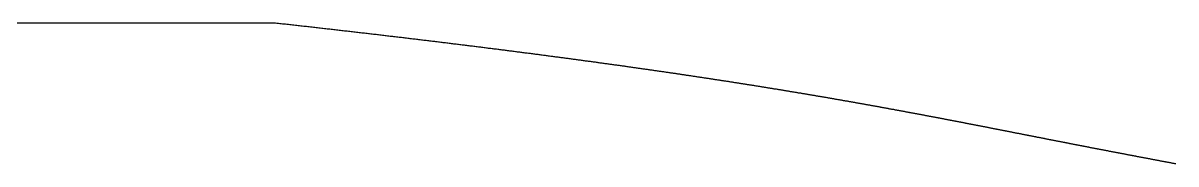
# Model space of a CAD drawing. Header units: millimetres. Extents: x 88 to 97873, y 32 to 55088.
# Drawn here: x 49145.76 to 49163.33, y 5244.63 to 5246.78 of the extents above; entities that cross this region are included whole.
import ezdxf

# ---------------------------------------------------------------- set-up
doc = ezdxf.new("R2010")
doc.units = ezdxf.units.MM
doc.header["$LTSCALE"] = 0.3

msp = doc.modelspace()

# ---------------------------------------------------------------- linework, layer by layer
msp.add_line((49149.585, 5246.783), (48015.43, 5246.783))
msp.add_lwpolyline([(49163.329, 5244.634), (49163.32, 5244.636), (49163.31, 5244.638), (49163.3, 5244.639), (49163.291, 5244.641), (49163.281, 5244.643), (49163.272, 5244.645), (49163.262, 5244.647), (49163.253, 5244.649), (49163.243, 5244.65), (49163.234, 5244.652), (49163.224, 5244.654), (49163.215, 5244.656), (49163.205, 5244.658), (49163.196, 5244.659), (49163.186, 5244.661), (49163.177, 5244.663), (49163.167, 5244.665), (49163.158, 5244.667), (49163.148, 5244.668), (49163.139, 5244.67), (49163.129, 5244.672), (49163.12, 5244.674), (49163.11, 5244.676), (49163.101, 5244.677), (49163.091, 5244.679), (49163.082, 5244.681), (49163.072, 5244.683), (49163.063, 5244.685), (49163.053, 5244.686), (49163.044, 5244.688), (49163.034, 5244.69), (49163.025, 5244.692), (49163.015, 5244.694), (49163.006, 5244.695), (49162.996, 5244.697), (49162.987, 5244.699), (49162.978, 5244.701), (49162.968, 5244.703), (49162.959, 5244.704), (49162.949, 5244.706), (49162.94, 5244.708), (49162.93, 5244.71), (49162.921, 5244.711), (49162.912, 5244.713), (49162.902, 5244.715), (49162.893, 5244.717), (49162.883, 5244.719), (49162.874, 5244.72), (49162.865, 5244.722), (49162.855, 5244.724), (49162.846, 5244.726), (49162.836, 5244.727), (49162.827, 5244.729), (49162.818, 5244.731), (49162.808, 5244.733), (49162.799, 5244.735), (49162.79, 5244.736), (49162.78, 5244.738), (49162.771, 5244.74), (49162.761, 5244.742), (49162.752, 5244.743), (49162.743, 5244.745), (49162.733, 5244.747), (49162.724, 5244.749), (49162.715, 5244.751), (49162.705, 5244.752), (49162.696, 5244.754), (49162.687, 5244.756), (49162.677, 5244.758), (49162.668, 5244.759), (49162.659, 5244.761), (49162.65, 5244.763), (49162.64, 5244.765), (49162.631, 5244.767), (49162.622, 5244.768), (49162.612, 5244.77), (49162.603, 5244.772), (49162.594, 5244.774), (49162.584, 5244.775), (49162.575, 5244.777), (49162.566, 5244.779), (49162.557, 5244.781), (49162.547, 5244.782), (49162.538, 5244.784), (49162.529, 5244.786), (49162.52, 5244.788), (49162.51, 5244.789), (49162.501, 5244.791), (49162.492, 5244.793), (49162.483, 5244.795), (49162.473, 5244.797), (49162.464, 5244.798), (49162.455, 5244.8), (49162.446, 5244.802), (49162.437, 5244.804), (49162.427, 5244.805), (49162.418, 5244.807), (49162.409, 5244.809), (49162.4, 5244.811), (49162.391, 5244.812), (49162.381, 5244.814), (49162.372, 5244.816), (49162.363, 5244.818), (49162.354, 5244.819), (49162.345, 5244.821), (49162.336, 5244.823), (49162.326, 5244.825), (49162.317, 5244.826), (49162.308, 5244.828), (49162.299, 5244.83), (49162.29, 5244.832), (49162.281, 5244.833), (49162.271, 5244.835), (49162.262, 5244.837), (49162.253, 5244.839), (49162.244, 5244.84), (49162.235, 5244.842), (49162.226, 5244.844), (49162.217, 5244.846), (49162.208, 5244.847), (49162.199, 5244.849), (49162.189, 5244.851), (49162.18, 5244.853), (49162.171, 5244.854), (49162.162, 5244.856), (49162.153, 5244.858), (49162.144, 5244.86), (49162.135, 5244.861), (49162.126, 5244.863), (49162.117, 5244.865), (49162.108, 5244.867), (49162.099, 5244.868), (49162.09, 5244.87), (49162.081, 5244.872), (49162.072, 5244.874), (49162.063, 5244.875), (49162.054, 5244.877), (49162.044, 5244.879), (49162.035, 5244.881), (49162.026, 5244.882), (49162.017, 5244.884), (49162.008, 5244.886), (49161.999, 5244.888), (49161.99, 5244.889), (49161.981, 5244.891), (49161.972, 5244.893), (49161.963, 5244.895), (49161.954, 5244.896), (49161.945, 5244.898), (49161.936, 5244.9), (49161.927, 5244.902), (49161.918, 5244.903), (49161.909, 5244.905), (49161.901, 5244.907), (49161.892, 5244.909), (49161.883, 5244.91), (49161.874, 5244.912), (49161.865, 5244.914), (49161.856, 5244.915), (49161.847, 5244.917), (49161.838, 5244.919), (49161.829, 5244.921), (49161.82, 5244.922), (49161.811, 5244.924), (49161.802, 5244.926), (49161.793, 5244.928), (49161.784, 5244.929), (49161.775, 5244.931), (49161.766, 5244.933), (49161.757, 5244.935), (49161.749, 5244.936), (49161.74, 5244.938), (49161.731, 5244.94), (49161.722, 5244.942), (49161.713, 5244.943), (49161.704, 5244.945), (49161.695, 5244.947), (49161.686, 5244.949), (49161.677, 5244.95), (49161.668, 5244.952), (49161.66, 5244.954), (49161.651, 5244.955), (49161.642, 5244.957), (49161.633, 5244.959), (49161.624, 5244.961), (49161.615, 5244.962), (49161.606, 5244.964), (49161.597, 5244.966), (49161.588, 5244.968), (49161.58, 5244.969), (49161.571, 5244.971), (49161.562, 5244.973), (49161.553, 5244.975), (49161.544, 5244.976), (49161.535, 5244.978), (49161.526, 5244.98), (49161.518, 5244.982), (49161.509, 5244.983), (49161.5, 5244.985), (49161.491, 5244.987), (49161.482, 5244.988), (49161.473, 5244.99), (49161.464, 5244.992), (49161.456, 5244.994), (49161.447, 5244.995), (49161.438, 5244.997), (49161.429, 5244.999), (49161.42, 5245.001), (49161.411, 5245.002), (49161.403, 5245.004), (49161.394, 5245.006), (49161.385, 5245.008), (49161.376, 5245.009), (49161.367, 5245.011), (49161.358, 5245.013), (49161.35, 5245.014), (49161.341, 5245.016), (49161.332, 5245.018), (49161.323, 5245.02), (49161.314, 5245.021), (49161.306, 5245.023), (49161.297, 5245.025), (49161.288, 5245.027), (49161.279, 5245.028), (49161.27, 5245.03), (49161.262, 5245.032), (49161.253, 5245.033), (49161.244, 5245.035), (49161.235, 5245.037), (49161.226, 5245.039), (49161.217, 5245.04), (49161.209, 5245.042), (49161.2, 5245.044), (49161.191, 5245.046), (49161.182, 5245.047), (49161.173, 5245.049), (49161.165, 5245.051), (49161.156, 5245.053), (49161.147, 5245.054), (49161.138, 5245.056), (49161.129, 5245.058), (49161.121, 5245.059), (49161.112, 5245.061), (49161.103, 5245.063), (49161.094, 5245.065), (49161.085, 5245.066), (49161.077, 5245.068), (49161.068, 5245.07), (49161.059, 5245.072), (49161.05, 5245.073), (49161.041, 5245.075), (49161.033, 5245.077), (49161.024, 5245.078), (49161.015, 5245.08), (49161.006, 5245.082), (49160.997, 5245.084), (49160.989, 5245.085), (49160.98, 5245.087), (49160.971, 5245.089), (49160.962, 5245.091), (49160.953, 5245.092), (49160.945, 5245.094), (49160.936, 5245.096), (49160.927, 5245.098), (49160.918, 5245.099), (49160.909, 5245.101), (49160.901, 5245.103), (49160.892, 5245.104), (49160.883, 5245.106), (49160.874, 5245.108), (49160.865, 5245.11), (49160.857, 5245.111), (49160.848, 5245.113), (49160.839, 5245.115), (49160.83, 5245.117), (49160.821, 5245.118), (49160.813, 5245.12), (49160.804, 5245.122), (49160.795, 5245.123), (49160.786, 5245.125), (49160.777, 5245.127), (49160.769, 5245.129), (49160.76, 5245.13), (49160.751, 5245.132), (49160.742, 5245.134), (49160.733, 5245.136), (49160.724, 5245.137), (49160.716, 5245.139), (49160.707, 5245.141), (49160.698, 5245.142), (49160.689, 5245.144), (49160.68, 5245.146), (49160.672, 5245.148), (49160.663, 5245.149), (49160.654, 5245.151), (49160.645, 5245.153), (49160.636, 5245.155), (49160.627, 5245.156), (49160.619, 5245.158), (49160.61, 5245.16), (49160.601, 5245.162), (49160.592, 5245.163), (49160.583, 5245.165), (49160.574, 5245.167), (49160.565, 5245.168), (49160.557, 5245.17), (49160.548, 5245.172), (49160.539, 5245.174), (49160.53, 5245.175), (49160.521, 5245.177), (49160.512, 5245.179), (49160.504, 5245.181), (49160.495, 5245.182), (49160.486, 5245.184), (49160.477, 5245.186), (49160.468, 5245.188), (49160.459, 5245.189), (49160.45, 5245.191), (49160.441, 5245.193), (49160.433, 5245.194), (49160.424, 5245.196), (49160.415, 5245.198), (49160.406, 5245.2), (49160.397, 5245.201), (49160.388, 5245.203), (49160.379, 5245.205), (49160.37, 5245.207), (49160.362, 5245.208), (49160.353, 5245.21), (49160.344, 5245.212), (49160.335, 5245.213), (49160.326, 5245.215), (49160.317, 5245.217), (49160.308, 5245.219), (49160.299, 5245.22), (49160.29, 5245.222), (49160.281, 5245.224), (49160.272, 5245.226), (49160.264, 5245.227), (49160.255, 5245.229), (49160.246, 5245.231), (49160.237, 5245.233), (49160.228, 5245.234), (49160.219, 5245.236), (49160.21, 5245.238), (49160.201, 5245.24), (49160.192, 5245.241), (49160.183, 5245.243), (49160.174, 5245.245), (49160.165, 5245.246), (49160.156, 5245.248), (49160.147, 5245.25), (49160.138, 5245.252), (49160.129, 5245.253), (49160.12, 5245.255), (49160.111, 5245.257), (49160.102, 5245.259), (49160.093, 5245.26), (49160.084, 5245.262), (49160.075, 5245.264), (49160.066, 5245.266), (49160.057, 5245.267), (49160.048, 5245.269), (49160.039, 5245.271), (49160.03, 5245.273), (49160.021, 5245.274), (49160.012, 5245.276), (49160.003, 5245.278), (49159.994, 5245.279), (49159.985, 5245.281), (49159.976, 5245.283), (49159.967, 5245.285), (49159.958, 5245.286), (49159.949, 5245.288), (49159.94, 5245.29), (49159.931, 5245.292), (49159.922, 5245.293), (49159.913, 5245.295), (49159.904, 5245.297), (49159.895, 5245.299), (49159.886, 5245.3), (49159.877, 5245.302), (49159.868, 5245.304), (49159.858, 5245.306), (49159.849, 5245.307), (49159.84, 5245.309), (49159.831, 5245.311), (49159.822, 5245.313), (49159.813, 5245.314), (49159.804, 5245.316), (49159.795, 5245.318), (49159.786, 5245.32), (49159.776, 5245.321), (49159.767, 5245.323), (49159.758, 5245.325), (49159.749, 5245.327), (49159.74, 5245.328), (49159.731, 5245.33), (49159.722, 5245.332), (49159.712, 5245.334), (49159.703, 5245.335), (49159.694, 5245.337), (49159.685, 5245.339), (49159.676, 5245.341), (49159.666, 5245.342), (49159.657, 5245.344), (49159.648, 5245.346), (49159.639, 5245.347), (49159.63, 5245.349), (49159.62, 5245.351), (49159.611, 5245.353), (49159.602, 5245.354), (49159.593, 5245.356), (49159.584, 5245.358), (49159.574, 5245.36), (49159.565, 5245.361), (49159.556, 5245.363), (49159.547, 5245.365), (49159.537, 5245.367), (49159.528, 5245.369), (49159.519, 5245.37), (49159.509, 5245.372), (49159.5, 5245.374), (49159.491, 5245.376), (49159.482, 5245.377), (49159.472, 5245.379), (49159.463, 5245.381), (49159.454, 5245.383), (49159.444, 5245.384), (49159.435, 5245.386), (49159.426, 5245.388), (49159.416, 5245.39), (49159.407, 5245.391), (49159.398, 5245.393), (49159.388, 5245.395), (49159.379, 5245.397), (49159.369, 5245.398), (49159.36, 5245.4), (49159.351, 5245.402), (49159.341, 5245.404), (49159.332, 5245.405), (49159.322, 5245.407), (49159.313, 5245.409), (49159.304, 5245.411), (49159.294, 5245.412), (49159.285, 5245.414), (49159.275, 5245.416), (49159.266, 5245.418), (49159.256, 5245.419), (49159.247, 5245.421), (49159.238, 5245.423), (49159.228, 5245.425), (49159.219, 5245.426), (49159.209, 5245.428), (49159.2, 5245.43), (49159.19, 5245.432), (49159.181, 5245.434), (49159.171, 5245.435), (49159.162, 5245.437), (49159.152, 5245.439), (49159.142, 5245.441), (49159.133, 5245.442), (49159.123, 5245.444), (49159.114, 5245.446), (49159.104, 5245.448), (49159.095, 5245.449), (49159.085, 5245.451), (49159.076, 5245.453), (49159.066, 5245.455), (49159.056, 5245.456), (49159.047, 5245.458), (49159.037, 5245.46), (49159.028, 5245.462), (49159.018, 5245.464), (49159.008, 5245.465), (49158.999, 5245.467), (49158.989, 5245.469), (49158.979, 5245.471), (49158.97, 5245.472), (49158.96, 5245.474), (49158.95, 5245.476), (49158.941, 5245.478), (49158.931, 5245.48), (49158.921, 5245.481), (49158.911, 5245.483), (49158.902, 5245.485), (49158.892, 5245.487), (49158.882, 5245.488), (49158.872, 5245.49), (49158.863, 5245.492), (49158.853, 5245.494), (49158.843, 5245.496), (49158.833, 5245.497), (49158.824, 5245.499), (49158.814, 5245.501), (49158.804, 5245.503), (49158.794, 5245.504), (49158.784, 5245.506), (49158.775, 5245.508), (49158.765, 5245.51), (49158.755, 5245.512), (49158.745, 5245.513), (49158.735, 5245.515), (49158.725, 5245.517), (49158.715, 5245.519), (49158.706, 5245.52), (49158.696, 5245.522), (49158.686, 5245.524), (49158.676, 5245.526), (49158.666, 5245.528), (49158.656, 5245.529), (49158.646, 5245.531), (49158.636, 5245.533), (49158.626, 5245.535), (49158.616, 5245.537), (49158.606, 5245.538), (49158.596, 5245.54), (49158.586, 5245.542), (49158.576, 5245.544), (49158.566, 5245.545), (49158.556, 5245.547), (49158.546, 5245.549), (49158.536, 5245.551), (49158.526, 5245.553), (49158.516, 5245.554), (49158.506, 5245.556), (49158.496, 5245.558), (49158.486, 5245.56), (49158.476, 5245.562), (49158.465, 5245.563), (49158.455, 5245.565), (49158.445, 5245.567), (49158.435, 5245.569), (49158.425, 5245.571), (49158.415, 5245.572), (49158.405, 5245.574), (49158.394, 5245.576), (49158.384, 5245.578), (49158.374, 5245.58), (49158.364, 5245.581), (49158.354, 5245.583), (49158.343, 5245.585), (49158.333, 5245.587), (49158.323, 5245.589), (49158.313, 5245.59), (49158.302, 5245.592), (49158.292, 5245.594), (49158.282, 5245.596), (49158.272, 5245.598), (49158.261, 5245.599), (49158.251, 5245.601), (49158.241, 5245.603), (49158.23, 5245.605), (49158.22, 5245.607), (49158.21, 5245.608), (49158.199, 5245.61), (49158.189, 5245.612), (49158.179, 5245.614), (49158.168, 5245.616), (49158.158, 5245.617), (49158.147, 5245.619), (49158.137, 5245.621), (49158.126, 5245.623), (49158.116, 5245.625), (49158.106, 5245.627), (49158.095, 5245.628), (49158.085, 5245.63), (49158.074, 5245.632), (49158.064, 5245.634), (49158.053, 5245.636), (49158.043, 5245.637), (49158.032, 5245.639), (49158.021, 5245.641), (49158.011, 5245.643), (49158, 5245.645), (49157.99, 5245.647), (49157.979, 5245.648), (49157.969, 5245.65), (49157.958, 5245.652), (49157.947, 5245.654), (49157.937, 5245.656), (49157.926, 5245.657), (49157.915, 5245.659), (49157.905, 5245.661), (49157.894, 5245.663), (49157.883, 5245.665), (49157.873, 5245.667), (49157.862, 5245.668), (49157.851, 5245.67), (49157.84, 5245.672), (49157.83, 5245.674), (49157.819, 5245.676), (49157.808, 5245.678), (49157.797, 5245.679), (49157.787, 5245.681), (49157.776, 5245.683), (49157.765, 5245.685), (49157.754, 5245.687), (49157.743, 5245.689), (49157.732, 5245.69), (49157.722, 5245.692), (49157.711, 5245.694), (49157.7, 5245.696), (49157.689, 5245.698), (49157.678, 5245.7), (49157.667, 5245.701), (49157.656, 5245.703), (49157.645, 5245.705), (49157.634, 5245.707), (49157.623, 5245.709), (49157.612, 5245.711), (49157.601, 5245.712), (49157.59, 5245.714), (49157.579, 5245.716), (49157.568, 5245.718), (49157.557, 5245.72), (49157.546, 5245.722), (49157.535, 5245.723), (49157.524, 5245.725), (49157.513, 5245.727), (49157.502, 5245.729), (49157.491, 5245.731), (49157.479, 5245.733), (49157.468, 5245.735), (49157.457, 5245.736), (49157.446, 5245.738), (49157.435, 5245.74), (49157.424, 5245.742), (49157.412, 5245.744), (49157.401, 5245.746), (49157.39, 5245.748), (49157.379, 5245.749), (49157.367, 5245.751), (49157.356, 5245.753), (49157.345, 5245.755), (49157.333, 5245.757), (49157.322, 5245.759), (49157.311, 5245.761), (49157.3, 5245.762), (49157.288, 5245.764), (49157.277, 5245.766), (49157.265, 5245.768), (49157.254, 5245.77), (49157.243, 5245.772), (49157.231, 5245.774), (49157.22, 5245.775), (49157.208, 5245.777), (49157.197, 5245.779), (49157.185, 5245.781), (49157.174, 5245.783), (49157.162, 5245.785), (49157.151, 5245.787), (49157.139, 5245.789), (49157.128, 5245.79), (49157.116, 5245.792), (49157.105, 5245.794), (49157.093, 5245.796), (49157.081, 5245.798), (49157.07, 5245.8), (49157.058, 5245.802), (49157.047, 5245.803), (49157.035, 5245.805), (49157.023, 5245.807), (49157.012, 5245.809), (49157, 5245.811), (49156.988, 5245.813), (49156.976, 5245.815), (49156.965, 5245.817), (49156.953, 5245.819), (49156.941, 5245.82), (49156.929, 5245.822), (49156.918, 5245.824), (49156.906, 5245.826), (49156.894, 5245.828), (49156.882, 5245.83), (49156.87, 5245.832), (49156.858, 5245.834), (49156.846, 5245.836), (49156.835, 5245.837), (49156.823, 5245.839), (49156.811, 5245.841), (49156.799, 5245.843), (49156.787, 5245.845), (49156.775, 5245.847), (49156.763, 5245.849), (49156.751, 5245.851), (49156.739, 5245.853), (49156.727, 5245.854), (49156.715, 5245.856), (49156.703, 5245.858), (49156.691, 5245.86), (49156.678, 5245.862), (49156.666, 5245.864), (49156.654, 5245.866), (49156.642, 5245.868), (49156.63, 5245.87), (49156.618, 5245.872), (49156.606, 5245.873), (49156.593, 5245.875), (49156.581, 5245.877), (49156.569, 5245.879), (49156.557, 5245.881), (49156.544, 5245.883), (49156.532, 5245.885), (49156.52, 5245.887), (49156.508, 5245.889), (49156.495, 5245.891), (49156.483, 5245.893), (49156.471, 5245.894), (49156.458, 5245.896), (49156.446, 5245.898), (49156.433, 5245.9), (49156.421, 5245.902), (49156.409, 5245.904), (49156.396, 5245.906), (49156.384, 5245.908), (49156.371, 5245.91), (49156.359, 5245.912), (49156.346, 5245.914), (49156.334, 5245.916), (49156.321, 5245.917), (49156.309, 5245.919), (49156.296, 5245.921), (49156.283, 5245.923), (49156.271, 5245.925), (49156.258, 5245.927), (49156.246, 5245.929), (49156.233, 5245.931), (49156.22, 5245.933), (49156.207, 5245.935), (49156.195, 5245.937), (49156.182, 5245.939), (49156.169, 5245.941), (49156.157, 5245.943), (49156.144, 5245.944), (49156.131, 5245.946), (49156.118, 5245.948), (49156.105, 5245.95), (49156.093, 5245.952), (49156.08, 5245.954), (49156.067, 5245.956), (49156.054, 5245.958), (49156.041, 5245.96), (49156.028, 5245.962), (49156.015, 5245.964), (49156.002, 5245.966), (49155.989, 5245.968), (49155.976, 5245.97), (49155.963, 5245.972), (49155.95, 5245.974), (49155.937, 5245.976), (49155.924, 5245.978), (49155.911, 5245.979), (49155.898, 5245.981), (49155.885, 5245.983), (49155.872, 5245.985), (49155.859, 5245.987), (49155.845, 5245.989), (49155.832, 5245.991), (49155.819, 5245.993), (49155.806, 5245.995), (49155.793, 5245.997), (49155.779, 5245.999), (49155.766, 5246.001), (49155.753, 5246.003), (49155.74, 5246.005), (49155.726, 5246.007), (49155.713, 5246.009), (49155.7, 5246.011), (49155.686, 5246.013), (49155.673, 5246.015), (49155.659, 5246.017), (49155.646, 5246.019), (49155.632, 5246.021), (49155.619, 5246.023), (49155.606, 5246.025), (49155.592, 5246.027), (49155.579, 5246.029), (49155.565, 5246.031), (49155.551, 5246.033), (49155.538, 5246.035), (49155.524, 5246.037), (49155.511, 5246.038), (49155.497, 5246.04), (49155.483, 5246.042), (49155.47, 5246.044), (49155.456, 5246.046), (49155.442, 5246.048), (49155.429, 5246.05), (49155.415, 5246.052), (49155.401, 5246.054), (49155.387, 5246.056), (49155.374, 5246.058), (49155.36, 5246.06), (49155.346, 5246.062), (49155.332, 5246.064), (49155.318, 5246.066), (49155.304, 5246.068), (49155.291, 5246.07), (49155.277, 5246.072), (49155.263, 5246.074), (49155.249, 5246.076), (49155.235, 5246.078), (49155.221, 5246.08), (49155.207, 5246.082), (49155.193, 5246.084), (49155.179, 5246.086), (49155.165, 5246.088), (49155.151, 5246.09), (49155.136, 5246.092), (49155.122, 5246.094), (49155.108, 5246.096), (49155.094, 5246.098), (49155.08, 5246.1), (49155.066, 5246.102), (49155.051, 5246.104), (49155.037, 5246.106), (49155.023, 5246.108), (49155.009, 5246.11), (49154.994, 5246.112), (49154.98, 5246.114), (49154.966, 5246.116), (49154.951, 5246.119), (49154.937, 5246.121), (49154.923, 5246.123), (49154.908, 5246.125), (49154.894, 5246.127), (49154.879, 5246.129), (49154.865, 5246.131), (49154.85, 5246.133), (49154.836, 5246.135), (49154.821, 5246.137), (49154.807, 5246.139), (49154.792, 5246.141), (49154.777, 5246.143), (49154.763, 5246.145), (49154.748, 5246.147), (49154.734, 5246.149), (49154.719, 5246.151), (49154.704, 5246.153), (49154.69, 5246.155), (49154.675, 5246.157), (49154.66, 5246.159), (49154.645, 5246.161), (49154.63, 5246.163), (49154.616, 5246.165), (49154.601, 5246.167), (49154.586, 5246.169), (49154.571, 5246.171), (49154.556, 5246.173), (49154.541, 5246.176), (49154.526, 5246.178), (49154.511, 5246.18), (49154.496, 5246.182), (49154.481, 5246.184), (49154.466, 5246.186), (49154.451, 5246.188), (49154.436, 5246.19), (49154.421, 5246.192), (49154.406, 5246.194), (49154.391, 5246.196), (49154.376, 5246.198), (49154.361, 5246.2), (49154.345, 5246.202), (49154.33, 5246.204), (49154.315, 5246.206), (49154.3, 5246.208), (49154.284, 5246.211), (49154.269, 5246.213), (49154.254, 5246.215), (49154.239, 5246.217), (49154.223, 5246.219), (49154.208, 5246.221), (49154.192, 5246.223), (49154.177, 5246.225), (49154.162, 5246.227), (49154.146, 5246.229), (49154.131, 5246.231), (49154.115, 5246.233), (49154.1, 5246.235), (49154.084, 5246.238), (49154.068, 5246.24), (49154.053, 5246.242), (49154.037, 5246.244), (49154.022, 5246.246), (49154.006, 5246.248), (49153.99, 5246.25), (49153.975, 5246.252), (49153.959, 5246.254), (49153.943, 5246.256), (49153.927, 5246.258), (49153.912, 5246.261), (49153.896, 5246.263), (49153.88, 5246.265), (49153.864, 5246.267), (49153.848, 5246.269), (49153.832, 5246.271), (49153.816, 5246.273), (49153.8, 5246.275), (49153.784, 5246.277), (49153.769, 5246.28), (49153.752, 5246.282), (49153.736, 5246.284), (49153.72, 5246.286), (49153.704, 5246.288), (49153.688, 5246.29), (49153.672, 5246.292), (49153.656, 5246.294), (49153.64, 5246.296), (49153.624, 5246.299), (49153.607, 5246.301), (49153.591, 5246.303), (49153.575, 5246.305), (49153.559, 5246.307), (49153.542, 5246.309), (49153.526, 5246.311), (49153.51, 5246.313), (49153.493, 5246.316), (49153.477, 5246.318), (49153.461, 5246.32), (49153.444, 5246.322), (49153.428, 5246.324), (49153.411, 5246.326), (49153.395, 5246.328), (49153.378, 5246.33), (49153.362, 5246.333), (49153.345, 5246.335), (49153.328, 5246.337), (49153.312, 5246.339), (49153.295, 5246.341), (49153.278, 5246.343), (49153.262, 5246.345), (49153.245, 5246.348), (49153.228, 5246.35), (49153.212, 5246.352), (49153.195, 5246.354), (49153.178, 5246.356), (49153.161, 5246.358), (49153.144, 5246.361), (49153.127, 5246.363), (49153.11, 5246.365), (49153.094, 5246.367), (49153.077, 5246.369), (49153.06, 5246.371), (49153.043, 5246.373), (49153.026, 5246.376), (49153.009, 5246.378), (49152.992, 5246.38), (49152.974, 5246.382), (49152.957, 5246.384), (49152.94, 5246.386), (49152.923, 5246.389), (49152.906, 5246.391), (49152.889, 5246.393), (49152.871, 5246.395), (49152.854, 5246.397), (49152.837, 5246.4), (49152.82, 5246.402), (49152.802, 5246.404), (49152.785, 5246.406), (49152.767, 5246.408), (49152.75, 5246.41), (49152.733, 5246.413), (49152.715, 5246.415), (49152.698, 5246.417), (49152.68, 5246.419), (49152.663, 5246.421), (49152.645, 5246.424), (49152.628, 5246.426), (49152.61, 5246.428), (49152.592, 5246.43), (49152.575, 5246.432), (49152.557, 5246.435), (49152.539, 5246.437), (49152.522, 5246.439), (49152.504, 5246.441), (49152.486, 5246.443), (49152.468, 5246.446), (49152.45, 5246.448), (49152.433, 5246.45), (49152.415, 5246.452), (49152.397, 5246.454), (49152.379, 5246.457), (49152.361, 5246.459), (49152.343, 5246.461), (49152.325, 5246.463), (49152.307, 5246.465), (49152.289, 5246.468), (49152.271, 5246.47), (49152.253, 5246.472), (49152.235, 5246.474), (49152.216, 5246.477), (49152.198, 5246.479), (49152.18, 5246.481), (49152.162, 5246.483), (49152.144, 5246.485), (49152.125, 5246.488), (49152.107, 5246.49), (49152.089, 5246.492), (49152.07, 5246.494), (49152.052, 5246.497), (49152.034, 5246.499), (49152.015, 5246.501), (49151.997, 5246.503), (49151.978, 5246.506), (49151.96, 5246.508), (49151.941, 5246.51), (49151.923, 5246.512), (49151.904, 5246.515), (49151.885, 5246.517), (49151.867, 5246.519), (49151.848, 5246.521), (49151.829, 5246.524), (49151.811, 5246.526), (49151.792, 5246.528), (49151.773, 5246.53), (49151.754, 5246.533), (49151.736, 5246.535), (49151.717, 5246.537), (49151.698, 5246.539), (49151.679, 5246.542), (49151.66, 5246.544), (49151.641, 5246.546), (49151.622, 5246.548), (49151.603, 5246.551), (49151.584, 5246.553), (49151.565, 5246.555), (49151.546, 5246.558), (49151.527, 5246.56), (49151.508, 5246.562), (49151.489, 5246.564), (49151.469, 5246.567), (49151.45, 5246.569), (49151.431, 5246.571), (49151.412, 5246.574), (49151.392, 5246.576), (49151.373, 5246.578), (49151.354, 5246.58), (49151.334, 5246.583), (49151.315, 5246.585), (49151.295, 5246.587), (49151.276, 5246.59), (49151.257, 5246.592), (49151.237, 5246.594), (49151.217, 5246.596), (49151.198, 5246.599), (49151.178, 5246.601), (49151.159, 5246.603), (49151.139, 5246.606), (49151.119, 5246.608), (49151.1, 5246.61), (49151.08, 5246.613), (49151.06, 5246.615), (49151.04, 5246.617), (49151.021, 5246.62), (49151.001, 5246.622), (49150.981, 5246.624), (49150.961, 5246.626), (49150.941, 5246.629), (49150.921, 5246.631), (49150.901, 5246.633), (49150.881, 5246.636), (49150.861, 5246.638), (49150.841, 5246.64), (49150.821, 5246.643), (49150.801, 5246.645), (49150.781, 5246.647), (49150.76, 5246.65), (49150.74, 5246.652), (49150.72, 5246.654), (49150.7, 5246.657), (49150.68, 5246.659), (49150.659, 5246.661), (49150.639, 5246.664), (49150.618, 5246.666), (49150.598, 5246.668), (49150.578, 5246.671), (49150.557, 5246.673), (49150.537, 5246.676), (49150.516, 5246.678), (49150.496, 5246.68), (49150.475, 5246.683), (49150.455, 5246.685), (49150.434, 5246.687), (49150.413, 5246.69), (49150.393, 5246.692), (49150.372, 5246.694), (49150.351, 5246.697), (49150.33, 5246.699), (49150.31, 5246.701), (49150.289, 5246.704), (49150.268, 5246.706), (49150.247, 5246.709), (49150.226, 5246.711), (49150.205, 5246.713), (49150.184, 5246.716), (49150.163, 5246.718), (49150.142, 5246.72), (49150.121, 5246.723), (49150.1, 5246.725), (49150.079, 5246.728), (49150.058, 5246.73), (49150.037, 5246.732), (49150.015, 5246.735), (49149.994, 5246.737), (49149.973, 5246.74), (49149.952, 5246.742), (49149.93, 5246.744), (49149.909, 5246.747), (49149.888, 5246.749), (49149.866, 5246.752), (49149.845, 5246.754), (49149.823, 5246.756), (49149.802, 5246.759), (49149.78, 5246.761), (49149.759, 5246.764), (49149.737, 5246.766), (49149.715, 5246.768), (49149.694, 5246.771), (49149.672, 5246.773), (49149.65, 5246.776), (49149.629, 5246.778), (49149.607, 5246.78), (49149.585, 5246.783)])

doc.saveas('drawing.dxf')
